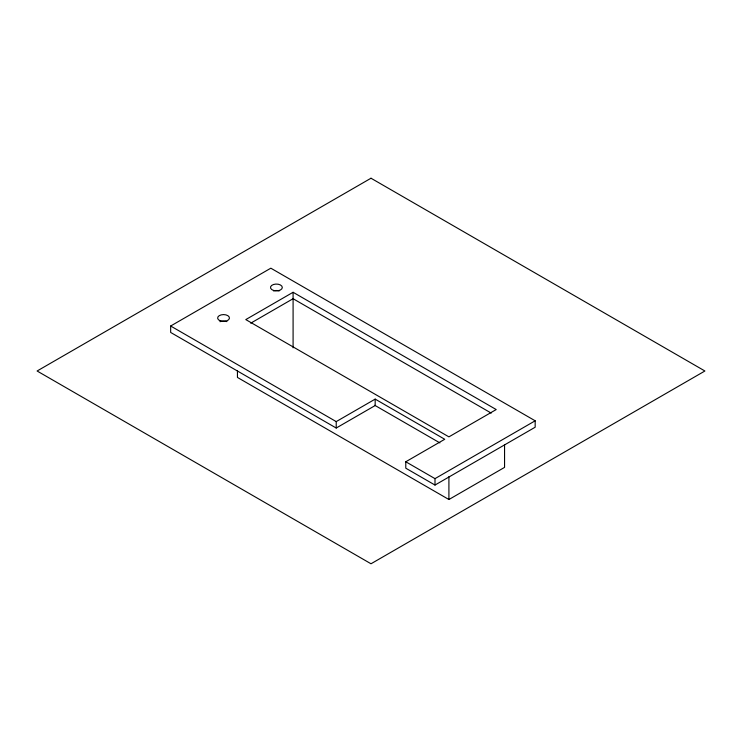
<?xml version="1.0" encoding="UTF-8"?>
<svg xmlns="http://www.w3.org/2000/svg" width="742" height="742" viewBox="0 0 742 742"><rect width="100%" height="100%" fill="white"/><g stroke="black" fill="none" stroke-linecap="round" stroke-linejoin="round"><path stroke-width="1.11" d="M170.66 326.016L270.83 268.187L535.168 420.797L535.168 427.225L434.998 485.055L405.781 468.193L405.781 461.765L444.736 439.273L375.174 399.113L336.219 421.604L170.66 326.016L170.66 332.444L336.219 428.032L375.174 405.54L375.174 399.113M293.09 292.283L245.787 319.589L448.91 436.862L496.212 409.556L293.09 292.283L293.09 347.831M250.713 323.178L293.09 298.711L491.213 413.09M405.781 461.765L434.998 478.636L535.168 420.797M237.44 370.573L237.44 377.428L448.91 499.514L504.56 467.386L504.56 444.541M374.747 405.29L439.885 442.9M448.91 476.67L448.91 499.514M434.998 478.636L434.998 485.055M336.219 421.604L336.219 428.032M273.548 290.92A5.899 3.404 0 0 1 279.27 290.92M220.003 321.694A5.899 3.404 0 0 1 226.885 321.611M371 178.228L37.1 371L371 563.772L704.9 371L371 178.228M273.455 290.428A5.899 3.404 0 0 0 282.312 287.469A5.899 3.404 0 0 0 273.455 284.52A5.899 3.404 0 0 0 273.455 290.428M220.077 320.757A5.899 3.404 0 0 0 229.417 318.346A5.899 3.404 0 0 0 221.135 314.886A5.899 3.404 0 0 0 220.077 320.757"/></g></svg>
